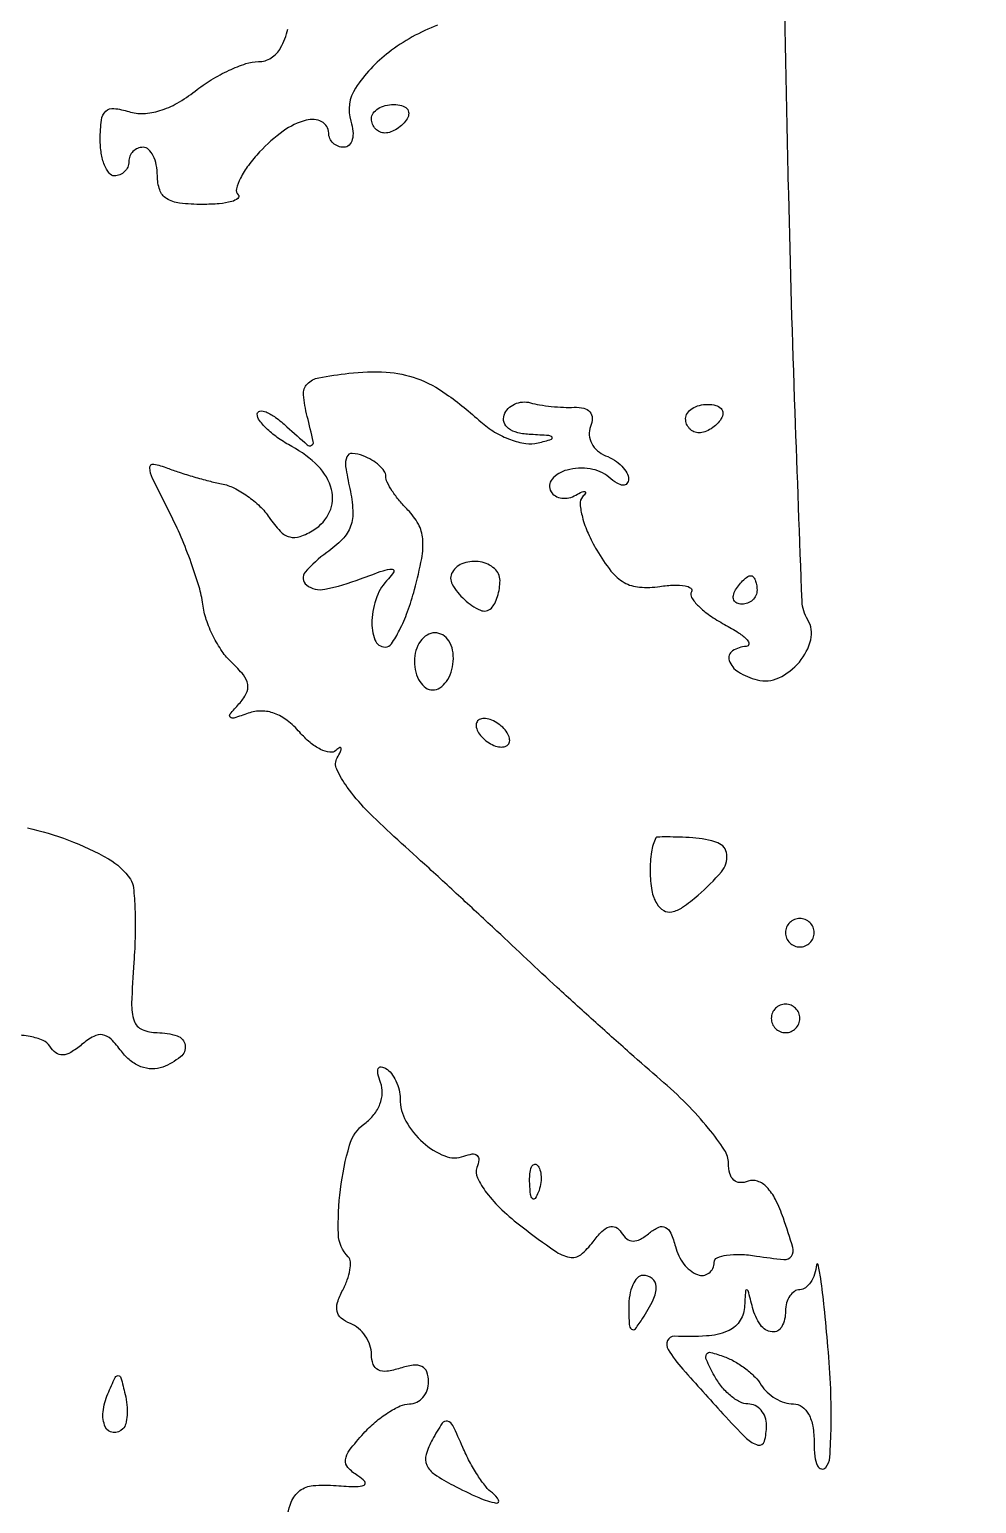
# Model space of a CAD drawing. Extents: x 0 to 4160, y 0 to 3120.
# Drawn here: x 3695 to 3761.4, y 1879 to 1982.2 of the extents above; entities that cross this region are included whole.
import ezdxf

# ---------------------------------------------------------------- set-up
doc = ezdxf.new("R2010")
doc.units = 0

msp = doc.modelspace()

# ---------------------------------------------------------------- linework, layer by layer
for points in [[(4159.499279, 606.274193, 0.000001), (4159.667734, 974.478125, 0.000057), (4159.806661, 1380.08378, 0.000034), (4159.883999, 1862.25), (4160, 3120), (3296.563358, 3120), (2433.126717, 3120)], [(757.647081, 3119.740147, 0.000002), (520.492565, 3119.487217, 0.4139)], [(1964.75, 0.149832, 0.000016), (2717.930904, 0.232101, 0.000028), (3351.473438, 0.357111)], [(3712.90353, 1877.5, -0.033884), (3713.38071, 1879.119823, -0.141688), (3713.977952, 1879.929176, -0.146057), (3714.904037, 1880.281466, -0.036784), (3716.535215, 1880.281312, 0.011141), (3717.92025, 1880.210133, 0.115124), (3718.476829, 1880.323058, 0.510609), (3718.525967, 1880.569018, 0.067014), (3718.039763, 1880.970263, -0.066702), (3717.348173, 1881.540285, -0.224627), (3717.175957, 1882.084768, -0.131815), (3717.462866, 1882.767742, -0.018938), (3718.444751, 1883.93895, -0.032501), (3719.257742, 1884.727684, -0.033645), (3720.157163, 1885.394567, -0.035723), (3721.010362, 1885.859933, -0.107389), (3721.654988, 1886, 0.115785), (3722.168031, 1886.12042, 0.100466), (3722.604903, 1886.46042, 0.093284), (3722.898136, 1886.968828, 0.084484), (3723, 1887.567388, 0.088639), (3722.879337, 1888.242687, 0.197727), (3722.532245, 1888.619739, 0.144755), (3721.92767, 1888.710381, 0.042184), (3721, 1888.5, -0.042254), (3720.066357, 1888.288401, -0.147955), (3719.46348, 1888.382827, -0.198539), (3719.118561, 1888.768501, -0.084624), (3719, 1889.463997, 0.084123), (3718.889236, 1890.11768, 0.066086), (3718.564755, 1890.760149, 0.066217), (3718.084736, 1891.294482, 0.085267), (3717.518314, 1891.631346, -0.078988), (3716.884621, 1891.997595, -0.167537), (3716.588654, 1892.472726, -0.1352), (3716.616295, 1893.105439, -0.044772), (3716.98313, 1893.968478, 0.035755), (3717.303917, 1894.686972, 0.046607), (3717.485683, 1895.383436, 0.054459), (3717.516588, 1895.96239, 0.184533), (3717.364816, 1896.30185, -0.191049), (3716.679056, 1897.888973, -0.0385), (3716.825257, 1901.02, -0.039144), (3717.458739, 1904.115313, -0.166336), (3718.525425, 1905.64225, 0.066749), (3719.16827, 1906.258986, 0.075734), (3719.593571, 1906.998966, 0.082395), (3719.756065, 1907.776411, 0.102364), (3719.63688, 1908.503893, -0.034275), (3719.451094, 1909.10902, -0.148936), (3719.475687, 1909.479192, -0.334341), (3719.673395, 1909.604096, -0.118476), (3720.011454, 1909.492921, -0.092679), (3720.390009, 1909.148372, -0.053011), (3720.709615, 1908.617163, -0.050467), (3720.92667, 1907.993391, -0.058572), (3721, 1907.369554, 0.129088), (3721.412776, 1905.797386, 0.081596), (3722.6065, 1904.310131, 0.087217), (3724.124281, 1903.363575, 0.189738), (3725.474771, 1903.351945, -0.054408), (3726.052234, 1903.504141, -0.221577), (3726.391582, 1903.403939, -0.244173), (3726.512485, 1903.090922, -0.064095), (3726.381415, 1902.551569, 0.209006), (3726.4141, 1901.836431, 0.048337), (3727.063325, 1900.787789, 0.040702), (3728.133841, 1899.597117, 0.026387), (3729.545731, 1898.397322, 0.009408), (3731.829688, 1896.722286, 0.102165), (3732.871643, 1896.268989, 0.223061), (3733.651224, 1896.453344, 0.067169), (3734.517388, 1897.354666, -0.036531), (3735.129092, 1898.074454, -0.118676), (3735.657024, 1898.403326, -0.202334), (3736.108295, 1898.367871, -0.135709), (3736.493027, 1898.011283, 0.084627), (3736.883091, 1897.568716, 0.166484), (3737.318624, 1897.409942, 0.132709), (3737.832243, 1897.537944, 0.046185), (3738.466885, 1897.972517, -0.065542), (3739.113456, 1898.379532, -0.232357), (3739.589702, 1898.367297, -0.173927), (3739.96521, 1897.959413, -0.035992), (3740.284238, 1897.021075, 0.097417), (3740.876713, 1895.794557, 0.135597), (3741.837333, 1895.053587, 0.265988), (3742.627221, 1895.158835, 0.23372), (3743, 1895.912763, -0.299101), (3743.208701, 1896.230431, -0.06493), (3743.871587, 1896.420037, -0.047829), (3744.829838, 1896.47119, -0.028523), (3745.967104, 1896.357904, 0.01439), (3747.877844, 1896.11288, 0.269251), (3748.408936, 1896.354694, 0.231303), (3748.509459, 1896.966342, 0.010928), (3747.847925, 1899.006397, 0.032348), (3747.296735, 1900.309712, 0.074399), (3746.685367, 1901.178324, 0.116244), (3746.039278, 1901.599336, 0.180028), (3745.380821, 1901.59264, -0.102818), (3744.810783, 1901.499775, -0.175024), (3744.369392, 1901.681191, -0.14513), (3744.091537, 1902.138426, -0.06454), (3744, 1902.844618, 0.146824), (3743.720129, 1903.777159, 0.024624), (3742.604688, 1905.299435, 0.025141), (3741.068695, 1907.00932, 0.019967), (3739.25, 1908.699271, -0.003907), (3737.097778, 1910.574038, -0.002268), (3734.540721, 1912.857604, -0.002267), (3731.998018, 1915.170145, -0.003819), (3729.888624, 1917.136039, 0.001903), (3727.782732, 1919.113806, 0.001119), (3725.250144, 1921.46367, 0.001119), (3722.708194, 1923.80114, 0.00191), (3720.573603, 1925.740285, -0.016498), (3718.627535, 1927.614644, -0.036256), (3717.299188, 1929.195908, -0.0479), (3716.560841, 1930.454667, -0.243973), (3716.595304, 1931.240285, 0.016999), (3716.837039, 1931.695197, 0.154011), (3716.869994, 1931.914989, 0.531775), (3716.771621, 1931.960883, 0.048662), (3716.511847, 1931.768188, -0.22441), (3716.074392, 1931.635758, -0.078753), (3715.431991, 1931.837809, -0.059286), (3714.693728, 1932.321861, -0.039412), (3713.971511, 1933.032848, 0.04877), (3713.102045, 1933.85739, 0.076785), (3712.204963, 1934.357009, 0.087719), (3711.290689, 1934.523281, 0.086483), (3710.36999, 1934.367481, -0.009744), (3709.365723, 1934.033919, -0.277145), (3709.110538, 1934.096238, -0.388833), (3709.099774, 1934.316335, -0.013529), (3709.713961, 1935.016782, 0.065643), (3710.231358, 1935.747943, 0.165392), (3710.331975, 1936.383875, 0.129806), (3710.026446, 1937.051707, 0.03424), (3709.213961, 1937.913961, -0.056449), (3708.533896, 1938.702986, -0.034129), (3707.909099, 1939.768476, -0.033849), (3707.42696, 1940.926718, -0.049783), (3707.178717, 1942, 0.039862), (3706.920644, 1943.22586, 0.014744), (3706.370667, 1944.904212, 0.014504), (3705.660044, 1946.70872, 0.016947), (3704.879072, 1948.376039, -0.004437), (3703.665154, 1950.807408, -0.099771), (3703.467859, 1951.563309, -0.482768), (3703.743828, 1951.809132, -0.051283), (3704.700355, 1951.539949, 0.015038), (3705.533749, 1951.238825, 0.00853), (3706.558854, 1950.92218, 0.008511), (3707.603605, 1950.638079, 0.013869), (3708.5, 1950.436919, -0.067106), (3709.363525, 1950.144005, -0.038838), (3710.306183, 1949.580644, -0.03808), (3711.180232, 1948.855672, -0.051562), (3711.840197, 1948.070864, 0.038621), (3712.604118, 1947.113282, 0.138105), (3713.267148, 1946.710646, 0.155497), (3713.994618, 1946.737758, 0.053168), (3714.955647, 1947.204374, 0.146606), (3716.064781, 1948.465373, 0.17373), (3716.200767, 1950.038182, 0.132224), (3715.264565, 1951.670629, 0.074078), (3713.415769, 1953.045079, -0.029456), (3712.491004, 1953.61243, -0.036782), (3711.709632, 1954.247816, -0.040046), (3711.157893, 1954.858789, -0.165087), (3711, 1955.323967, -0.379482), (3711.182805, 1955.530143, -0.13225), (3711.609526, 1955.468722, -0.057743), (3712.277518, 1955.085112, -0.024735), (3713.074983, 1954.432141, 0.004425), (3714.497165, 1953.167797, 0.306691), (3714.799157, 1953.130556, 0.343687), (3714.920962, 1953.391829, 0.005017), (3714.496338, 1955.158567, -0.037875), (3714.235759, 1956.674855, -0.218752), (3714.497337, 1957.42326, -0.155835), (3715.306363, 1957.859631, -0.017314), (3717.407388, 1958.178981, -0.04347), (3720.028299, 1958.255885, -0.073921), (3722.170835, 1957.810132, -0.066558), (3724.239526, 1956.718337, -0.029166), (3726.660789, 1954.772926, 0.049154), (3727.623657, 1954.060598, 0.046147), (3728.727114, 1953.532345, 0.049467), (3729.800122, 1953.252177, 0.102617), (3730.660789, 1953.293494, 0.008881), (3731.600829, 1953.553909, 0.539685), (3731.64321, 1953.694382, 0.204259), (3731.415426, 1953.810391, 0.004601), (3730.166667, 1953.883999, -0.044956), (3729.239423, 1954.014219, -0.100396), (3728.594975, 1954.309385, -0.156682), (3728.283462, 1954.736329, -0.169328), (3728.291667, 1955.25, -0.104102), (3728.571405, 1955.69728, -0.09187), (3729.019271, 1956.017836, -0.089068), (3729.565208, 1956.163253, -0.090238), (3730.125, 1956.108592, 0.028681), (3730.772986, 1955.963704, 0.014966), (3731.593448, 1955.854183, 0.014835), (3732.444569, 1955.791852, 0.021926), (3733.193122, 1955.792158, -0.067299), (3733.87125, 1955.730865, -0.161986), (3734.296856, 1955.472424, -0.181741), (3734.453849, 1955.034659, -0.088023), (3734.339368, 1954.441996, 0.111765), (3734.253808, 1953.851111, 0.100104), (3734.424239, 1953.254714, 0.094508), (3734.825388, 1952.744561, 0.087619), (3735.396246, 1952.401441, -0.051313), (3736.009661, 1952.090661, -0.055633), (3736.528897, 1951.668511, -0.062683), (3736.883058, 1951.204384, -0.132419), (3737, 1950.770566, -0.163856), (3736.89154, 1950.448492, -0.258372), (3736.631325, 1950.333702, -0.117965), (3736.202574, 1950.478202, -0.033215), (3735.626748, 1950.894808, 0.137584), (3734.312701, 1951.480482, 0.098184), (3732.695421, 1951.399684, 0.151675), (3731.649963, 1950.763424, 0.330446), (3731.574842, 1949.878903, 0.124661), (3731.880384, 1949.583115, 0.097123), (3732.319601, 1949.433899, 0.087182), (3732.8255, 1949.454179, 0.076732), (3733.319098, 1949.644013, -0.017653), (3733.745249, 1949.868595, -0.180558), (3733.940538, 1949.8867, -0.50707), (3733.979478, 1949.785523, -0.040961), (3733.776351, 1949.520009, 0.208262), (3733.608503, 1949.020674, 0.043864), (3733.771595, 1948.093103, 0.03907), (3734.169248, 1946.968308, 0.028369), (3734.776351, 1945.786761, 0.033762), (3735.771251, 1944.328969, 0.096001), (3736.697348, 1943.528088, 0.111684), (3737.76823, 1943.197812, 0.055314), (3739.197187, 1943.246133, -0.02416), (3740.200057, 1943.342713, -0.054309), (3740.961999, 1943.296319, -0.116228), (3741.3672, 1943.124647, -0.391379), (3741.417517, 1942.866539, 0.288461), (3741.420746, 1942.467851, 0.05526), (3741.897264, 1941.878804, 0.04373), (3742.689638, 1941.221088, 0.027126), (3743.720329, 1940.587521, -0.018407), (3744.708121, 1940.003795, -0.055217), (3745.316284, 1939.511126, -0.216466), (3745.427258, 1939.210159, -0.38375), (3745.25, 1939.040038, 0.13967), (3744.286015, 1938.731709, 0.336885), (3744.055111, 1938.065849, 0.180081), (3744.694749, 1937.262505, 0.071684), (3746.013088, 1936.706828, 0.17609), (3747.528014, 1936.84786, 0.107898), (3748.965287, 1937.95506, 0.112944), (3749.767131, 1939.516158, 0.203527), (3749.552952, 1940.914322, -0.129554), (3749.159147, 1942.206113, -0.000689), (3748.670521, 1955.458903, -0.002935), (3748.218525, 1970.721223, -0.001778), (3747.853829, 1988.789737, 0.0042)], [(3723.627368, 1982.555324, 0.072522), (3720.210524, 1980.645891, 0.082888), (3717.881594, 1978.151015, 0.22702), (3717.555754, 1975.824336, -0.052311), (3717.699406, 1975.125741, -0.090203), (3717.651143, 1974.535899, -0.132799), (3717.425921, 1974.147613, -0.197803), (3717.067388, 1974, -0.092573), (3716.659924, 1974.076092, -0.096189), (3716.313545, 1974.29375, -0.09931), (3716.081731, 1974.618454, -0.105903), (3716, 1975, 0.282676), (3715.515387, 1975.788695, 0.18615), (3714.424146, 1975.899019, 0.089801), (3712.821837, 1975.13202, 0.047796), (3711.165168, 1973.675813, 0.028336), (3710.377741, 1972.736252, 0.043826), (3709.821619, 1971.835836, 0.053923), (3709.5434, 1971.092049, 0.264844), (3709.65752, 1970.675813, -0.447868), (3709.643003, 1970.420334, -0.102086), (3709.204605, 1970.19852, -0.046149), (3708.336598, 1970.0471, -0.020121), (3707.166667, 1970, -0.0275), (3705.558419, 1970.088521, -0.113824), (3704.645833, 1970.407895, -0.170393), (3704.165311, 1971.0145, -0.08329), (3704, 1972, 0.048028), (3703.926307, 1972.765418, 0.068025), (3703.70625, 1973.4125, 0.088204), (3703.381882, 1973.848523, 0.191087), (3703, 1974, 0.099038), (3702.618362, 1973.923658, 0.097945), (3702.29375, 1973.70625, 0.097945), (3702.076342, 1973.381638, 0.099038), (3702, 1973, -0.099038), (3701.923658, 1972.618362, -0.097945), (3701.70625, 1972.29375, -0.097945), (3701.381638, 1972.076342, -0.099038), (3701, 1972, -0.230696), (3700.616897, 1972.186696, -0.073245), (3700.29375, 1972.75417, -0.055829), (3700.073059, 1973.584167, -0.037102), (3700, 1974.567388, -0.029047), (3700.077834, 1975.906058, -0.1737), (3700.383252, 1976.522312, -0.222453), (3700.959858, 1976.719124, -0.049661), (3702.004703, 1976.498507, 0.089266), (3703.027391, 1976.365562, 0.06283), (3704.172391, 1976.567164, 0.054045), (3705.393045, 1977.094459, 0.037709), (3706.639562, 1977.93112, -0.029627), (3707.779053, 1978.722928, -0.027877), (3709.026996, 1979.392266, -0.029005), (3710.199667, 1979.858707, -0.080317), (3711.073586, 1980, 0.141801), (3711.968603, 1980.259037, 0.126426), (3712.63422, 1980.965226, 0.070328), (3713.134329, 1982.278374, 0.018655)], [(3694.911122, 1926.342662, -0.034853), (3697.769707, 1925.482077, -0.038029), (3700.579017, 1924.165947, -0.117134), (3702.10796, 1922.749143, -0.123689), (3702.326997, 1922.137946, -0.014067), (3702.430218, 1920.662714, -0.016323), (3702.446481, 1918.871576, -0.012602), (3702.351274, 1916.920808, 0.010231), (3702.198536, 1914.068942, 0.089014), (3702.38064, 1912.817623, 0.214657), (3702.935431, 1912.216057, 0.101074), (3703.993314, 1912, -0.079187), (3705.381323, 1911.778788, -0.281742), (3705.940588, 1911.122118, -0.270704), (3705.619282, 1910.299874, -0.075928), (3704.372945, 1909.589618, -0.098881), (3703.628295, 1909.462341, -0.084511), (3702.846353, 1909.617964, -0.077773), (3702.105254, 1910.042592, -0.066067), (3701.481157, 1910.694882, 0.037644), (3700.756932, 1911.543241, 0.156787), (3700.167418, 1911.848559, 0.170251), (3699.540112, 1911.740598, 0.046289), (3698.69724, 1911.163695, -0.035745), (3697.932965, 1910.616612, -0.12507), (3697.358762, 1910.438387, -0.178394), (3696.889845, 1910.583936, -0.091046), (3696.470606, 1911.04756, 0.15614), (3695.991626, 1911.457132, 0.051956), (3695.097297, 1911.727761, 0.045754), (3693.979307, 1911.838334, 0.038236)]]:
    msp.add_lwpolyline(points, format="xyb")
for points in [[(3721.5, 1976, -0.06081), (3721.193797, 1975.617485, -0.051032), (3720.7871, 1975.29375, -0.053229), (3720.346558, 1975.073302, -0.089642), (3719.940983, 1975, -0.105429), (3719.581949, 1975.076556, -0.099231), (3719.276414, 1975.29375, -0.096318), (3719.071618, 1975.618268, -0.092995), (3719, 1976, -0.153634), (3719.120018, 1976.381379, -0.097988), (3719.457961, 1976.70625, -0.080552), (3719.962904, 1976.925455, -0.062283), (3720.559017, 1977, -0.066118), (3721.110654, 1976.926733, -0.138808), (3721.478525, 1976.70625, -0.191142), (3721.607943, 1976.379648, -0.139169)], [(3743.5, 1955, -0.06081), (3743.193797, 1954.617485, -0.051032), (3742.7871, 1954.29375, -0.053229), (3742.346558, 1954.073302, -0.089642), (3741.940983, 1954, -0.105429), (3741.581949, 1954.076556, -0.099231), (3741.276414, 1954.29375, -0.096318), (3741.071618, 1954.618268, -0.092995), (3741, 1955, -0.153634), (3741.120018, 1955.381379, -0.097988), (3741.457961, 1955.70625, -0.080552), (3741.962904, 1955.925455, -0.062283), (3742.559017, 1956, -0.066118), (3743.110654, 1955.926733, -0.138808), (3743.478525, 1955.70625, -0.191142), (3743.607943, 1955.379648, -0.139169)], [(3717.478827, 1950.096399, -0.039271), (3717.69129, 1948.56324, -0.101489), (3717.532796, 1947.463119, -0.107169), (3716.961835, 1946.550177, -0.046876), (3715.8684, 1945.620377, 0.062937), (3714.356949, 1944.249351, 0.427008), (3714.446104, 1943.349655, 0.221983), (3715.737731, 1943.049951, 0.038029), (3718.219897, 1943.7769, -0.006785), (3719.809002, 1944.352208, -0.08302), (3720.443912, 1944.459968, -0.575934), (3720.554339, 1944.270713, -0.067229), (3720.181732, 1943.781732, 0.107973), (3719.368555, 1942.513858, 0.077439), (3719.032025, 1940.858827, 0.100333), (3719.242812, 1939.500584, 0.313954), (3719.961456, 1939, 0.248754), (3720.39805, 1939.231536, 0.031379), (3720.958928, 1940.182611, 0.030898), (3721.521761, 1941.483543, 0.020881), (3722.006976, 1943.025908, 0.017485), (3722.513004, 1945.206079, 0.069043), (3722.588861, 1946.57813, 0.104082), (3722.279572, 1947.614376, 0.072106), (3721.54552, 1948.597337, -0.024278), (3720.95394, 1949.249337, -0.027477), (3720.453997, 1949.9302, -0.028271), (3720.09867, 1950.548071, -0.11687), (3720, 1950.96444, 0.152902), (3719.887788, 1951.322803, 0.057283), (3719.536098, 1951.722698, 0.049928), (3719.02502, 1952.099446, 0.042289), (3718.420759, 1952.392034, 0.076495), (3717.648715, 1952.559591, 0.321004), (3717.269064, 1952.321461, 0.136881), (3717.188922, 1951.641343, 0.015358)], [(3724.663977, 1944.25, 0.272197), (3724.653065, 1943.402112, 0.076648), (3725.509606, 1942.324613, 0.080409), (3726.622497, 1941.586413, 0.312244), (3727.393444, 1941.726778, 0.083527), (3727.626325, 1942.053859, 0.037272), (3727.821824, 1942.546824, 0.035552), (3727.955257, 1943.111684, 0.040245), (3728, 1943.666667, 0.219678), (3727.616721, 1944.496934, 0.133972), (3726.621359, 1944.964883, 0.12289), (3725.459381, 1944.881723, 0.179494)], [(3746, 1943, -0.105053), (3745.918938, 1942.618444, -0.099167), (3745.688914, 1942.29375, -0.09642), (3745.345238, 1942.076123, -0.093332), (3744.940983, 1942, -0.108972), (3744.586039, 1942.078288, -0.182303), (3744.3746, 1942.29375, -0.161196), (3744.343488, 1942.6179, -0.082592), (3744.5, 1943, -0.029505), (3744.768994, 1943.382774, -0.035638), (3745.066025, 1943.70625, -0.038439), (3745.34829, 1943.934461, -0.151918), (3745.559017, 1944, -0.210953), (3745.727648, 1943.92554, -0.081139), (3745.870461, 1943.70625, -0.061769), (3745.967655, 1943.382849, -0.042167)], [(3722, 1938, 0.062504), (3722.09597, 1937.235281, 0.080718), (3722.378114, 1936.5875, 0.098074), (3722.79629, 1936.15398, 0.153153), (3723.287196, 1936, 0.1482), (3723.789997, 1936.152377, 0.089983), (3724.240533, 1936.5875, 0.07566), (3724.571452, 1937.235294, 0.061594), (3724.725047, 1938, 0.066491), (3724.679811, 1938.784454, 0.095658), (3724.421749, 1939.428453, 0.115555), (3723.987948, 1939.848125, 0.135509), (3723.437851, 1940, 0.137911), (3722.889543, 1939.845832, 0.100156), (3722.422369, 1939.4125, 0.085963), (3722.107835, 1938.764364, 0.070191)], [(3726.5, 1933, 0.064269), (3726.810561, 1932.617474, 0.051777), (3727.230237, 1932.29375, 0.053414), (3727.689814, 1932.073533, 0.085235), (3728.118034, 1932, 0.117858), (3728.449529, 1932.079239, 0.186277), (3728.642737, 1932.29375, 0.154201), (3728.661825, 1932.617617, 0.076764), (3728.5, 1933, 0.064269), (3728.189439, 1933.382526, 0.051777), (3727.769763, 1933.70625, 0.053414), (3727.310186, 1933.926467, 0.085235), (3726.881966, 1934, 0.117858), (3726.550471, 1933.920761, 0.186277), (3726.357263, 1933.70625, 0.154201), (3726.338175, 1933.382383, 0.076764)], [(3738.923489, 1925.644213, 0.086589), (3738.602965, 1924.660675, 0.038618), (3738.514057, 1923.296716, 0.038521), (3738.634347, 1921.950377, 0.097169), (3738.979305, 1921.033484, 0.121203), (3739.464325, 1920.557503, 0.185958), (3740.03798, 1920.460774, 0.102789), (3740.789143, 1920.783266, 0.024433), (3741.871152, 1921.621705, 0.039616), (3743.510094, 1923.266857, 0.201799), (3743.891111, 1924.472621, 0.292351), (3743.255793, 1925.289477, 0.070938), (3741.499294, 1925.644213, 0.005547), (3740.535689, 1925.689095, 0.008862), (3739.711692, 1925.703701, 0.003408), (3739.013087, 1925.69894, 0.273903)], [(3748, 1919, 0.099038), (3748.076342, 1918.618362, 0.097945), (3748.29375, 1918.29375, 0.097945), (3748.618362, 1918.076342, 0.099038), (3749, 1918, 0.099038), (3749.381638, 1918.076342, 0.097945), (3749.70625, 1918.29375, 0.097945), (3749.923658, 1918.618362, 0.099038), (3750, 1919, 0.099038), (3749.923658, 1919.381638, 0.097945), (3749.70625, 1919.70625, 0.097945), (3749.381638, 1919.923658, 0.099038), (3749, 1920, 0.099038), (3748.618362, 1919.923658, 0.097945), (3748.29375, 1919.70625, 0.097945), (3748.076342, 1919.381638, 0.099038)], [(3747, 1913, 0.099038), (3747.076342, 1912.618362, 0.097945), (3747.29375, 1912.29375, 0.097945), (3747.618362, 1912.076342, 0.099038), (3748, 1912, 0.099038), (3748.381638, 1912.076342, 0.097945), (3748.70625, 1912.29375, 0.097945), (3748.923658, 1912.618362, 0.099038), (3749, 1913, 0.099038), (3748.923658, 1913.381638, 0.097945), (3748.70625, 1913.70625, 0.097945), (3748.381638, 1913.923658, 0.099038), (3748, 1914, 0.099038), (3747.618362, 1913.923658, 0.097945), (3747.29375, 1913.70625, 0.097945), (3747.076342, 1913.381638, 0.099038)], [(3730.683114, 1900.8125, -0.054073), (3730.461564, 1900.395823, -0.470617), (3730.279315, 1900.37858, -0.168741), (3730.137993, 1900.670344, -0.018894), (3730.078947, 1901.416667, -0.028489), (3730.089945, 1902.112848, -0.077125), (3730.200665, 1902.592839, -0.208169), (3730.385309, 1902.77538, -0.296942), (3730.604167, 1902.729167, -0.126455), (3730.797407, 1902.402231, -0.060344), (3730.876576, 1901.916927, -0.05415), (3730.839148, 1901.359369, -0.051402)], [(3750.161693, 1895.75, -0.05424), (3750.025648, 1895.080615, -0.069399), (3749.753747, 1894.514062, -0.084756), (3749.394195, 1894.132066, -0.163059), (3749, 1894, 0.148195), (3748.618646, 1893.884432, 0.098894), (3748.29375, 1893.559375, 0.082425), (3748.074694, 1893.073457, 0.064853), (3748, 1892.5, -0.12015), (3747.733978, 1891.408937, -0.309409), (3747.054168, 1891.044273, -0.219845), (3746.243246, 1891.531001, -0.085659), (3745.689326, 1892.75, 0.001923), (3745.377121, 1893.926177, 0.339035), (3745.280763, 1894, 0.392517), (3745.198801, 1893.923939, 0.002113), (3745.116001, 1892.75, -0.140851), (3744.755634, 1891.750534, -0.139698), (3743.918625, 1891.091104, -0.082522), (3742.469399, 1890.759395, -0.025253), (3740.214917, 1890.737202, 0.306204), (3739.730006, 1890.437476, 0.250736), (3739.772608, 1889.816074, 0.041242), (3740.81235, 1888.426079, 0.004044), (3743.614671, 1885.312026, 0.011315), (3745.266451, 1883.586181, 0.131921), (3746.068199, 1883.124608, 0.413063), (3746.518579, 1883.384512, 0.066088), (3746.666667, 1884.5, 0.085235), (3746.568306, 1885.072804, 0.093589), (3746.285335, 1885.559375, 0.10039), (3745.863697, 1885.88479, 0.114798), (3745.368517, 1886, -0.121715), (3744.794781, 1886.141765, -0.053475), (3744.140817, 1886.580889, -0.04854), (3743.513094, 1887.221015, -0.046838), (3743.012045, 1887.977495, -0.013462), (3742.455397, 1889.088491, -0.237352), (3742.466532, 1889.478742, -0.347535), (3742.765554, 1889.607726, -0.022676), (3743.726861, 1889.302906, -0.043608), (3744.464356, 1888.956098, -0.032155), (3745.214049, 1888.453032, -0.032802), (3745.86567, 1887.880496, -0.060436), (3746.29969, 1887.325411, 0.070675), (3746.713069, 1886.818379, 0.053386), (3747.2905, 1886.38934, 0.054083), (3747.935675, 1886.0979, 0.079221), (3748.54969, 1886, -0.15497), (3749.151911, 1885.808755, -0.11624), (3749.615712, 1885.284582, -0.082131), (3749.906158, 1884.433941, -0.041308), (3750, 1883.3, 0.027936), (3750.054712, 1882.32154, 0.080493), (3750.236939, 1881.669087, 0.231093), (3750.505679, 1881.450167, 0.280745), (3750.80894, 1881.55, 0.161325), (3751.09856, 1882.263738, 0.011614), (3751.190124, 1884.424062, 0.015346), (3751.159684, 1887.057811, 0.01096), (3750.970632, 1890, 0.003846), (3750.710499, 1892.765766, 0.009574), (3750.466017, 1894.782813, 0.02482), (3750.278958, 1895.758628, 0.846756)], [(3737.015313, 1892.75, 0.011293), (3737.050422, 1891.555791, 0.220444), (3737.218347, 1891.237851, 0.409657), (3737.479509, 1891.271114, 0.023197), (3738, 1892, 0.031558), (3738.729028, 1893.301377, 0.112355), (3738.939692, 1894.227035, 0.234725), (3738.667076, 1894.775753, 0.163584), (3738, 1895, 0.210568), (3737.618823, 1894.832025, 0.082215), (3737.298248, 1894.339062, 0.062416), (3737.082804, 1893.611405, 0.042523)], [(3701.588397, 1884.255064, -0.220948), (3700.898745, 1884.002939, -0.276564), (3700.356048, 1884.393712, -0.130073), (3700.197724, 1885.452724, -0.074943), (3700.53122, 1886.706872, -0.006675), (3701.048268, 1887.855863, -0.299388), (3701.260685, 1887.986918, -0.331063), (3701.447586, 1887.839331, -0.007526), (3701.743156, 1886.671731, -0.03472), (3701.865716, 1885.928682, -0.039523), (3701.876572, 1885.207674, -0.043304), (3701.785351, 1884.606158, -0.13795)], [(3723.267543, 1883.51359, 0.055658), (3722.825122, 1882.464252, 0.179766), (3722.875657, 1881.721493, 0.139094), (3723.422095, 1881.07284, 0.02894), (3724.714932, 1880.304114, 0.01584), (3726.514599, 1879.44164, 0.055621), (3727.738667, 1879.057488, 0.624475), (3727.898585, 1879.269022, 0.120837), (3727.47233, 1879.765313, -0.071388), (3727.00613, 1880.211256, -0.021799), (3726.436511, 1881.006657, -0.021334), (3725.868823, 1881.964039, -0.021806), (3725.389249, 1882.959476, 0.009912), (3724.69767, 1884.486814, 0.221083), (3724.332266, 1884.788779, 0.321305), (3723.955177, 1884.644117, 0.018128)]]:
    msp.add_lwpolyline(points, format="xyb", close=True)

doc.saveas('drawing.dxf')
